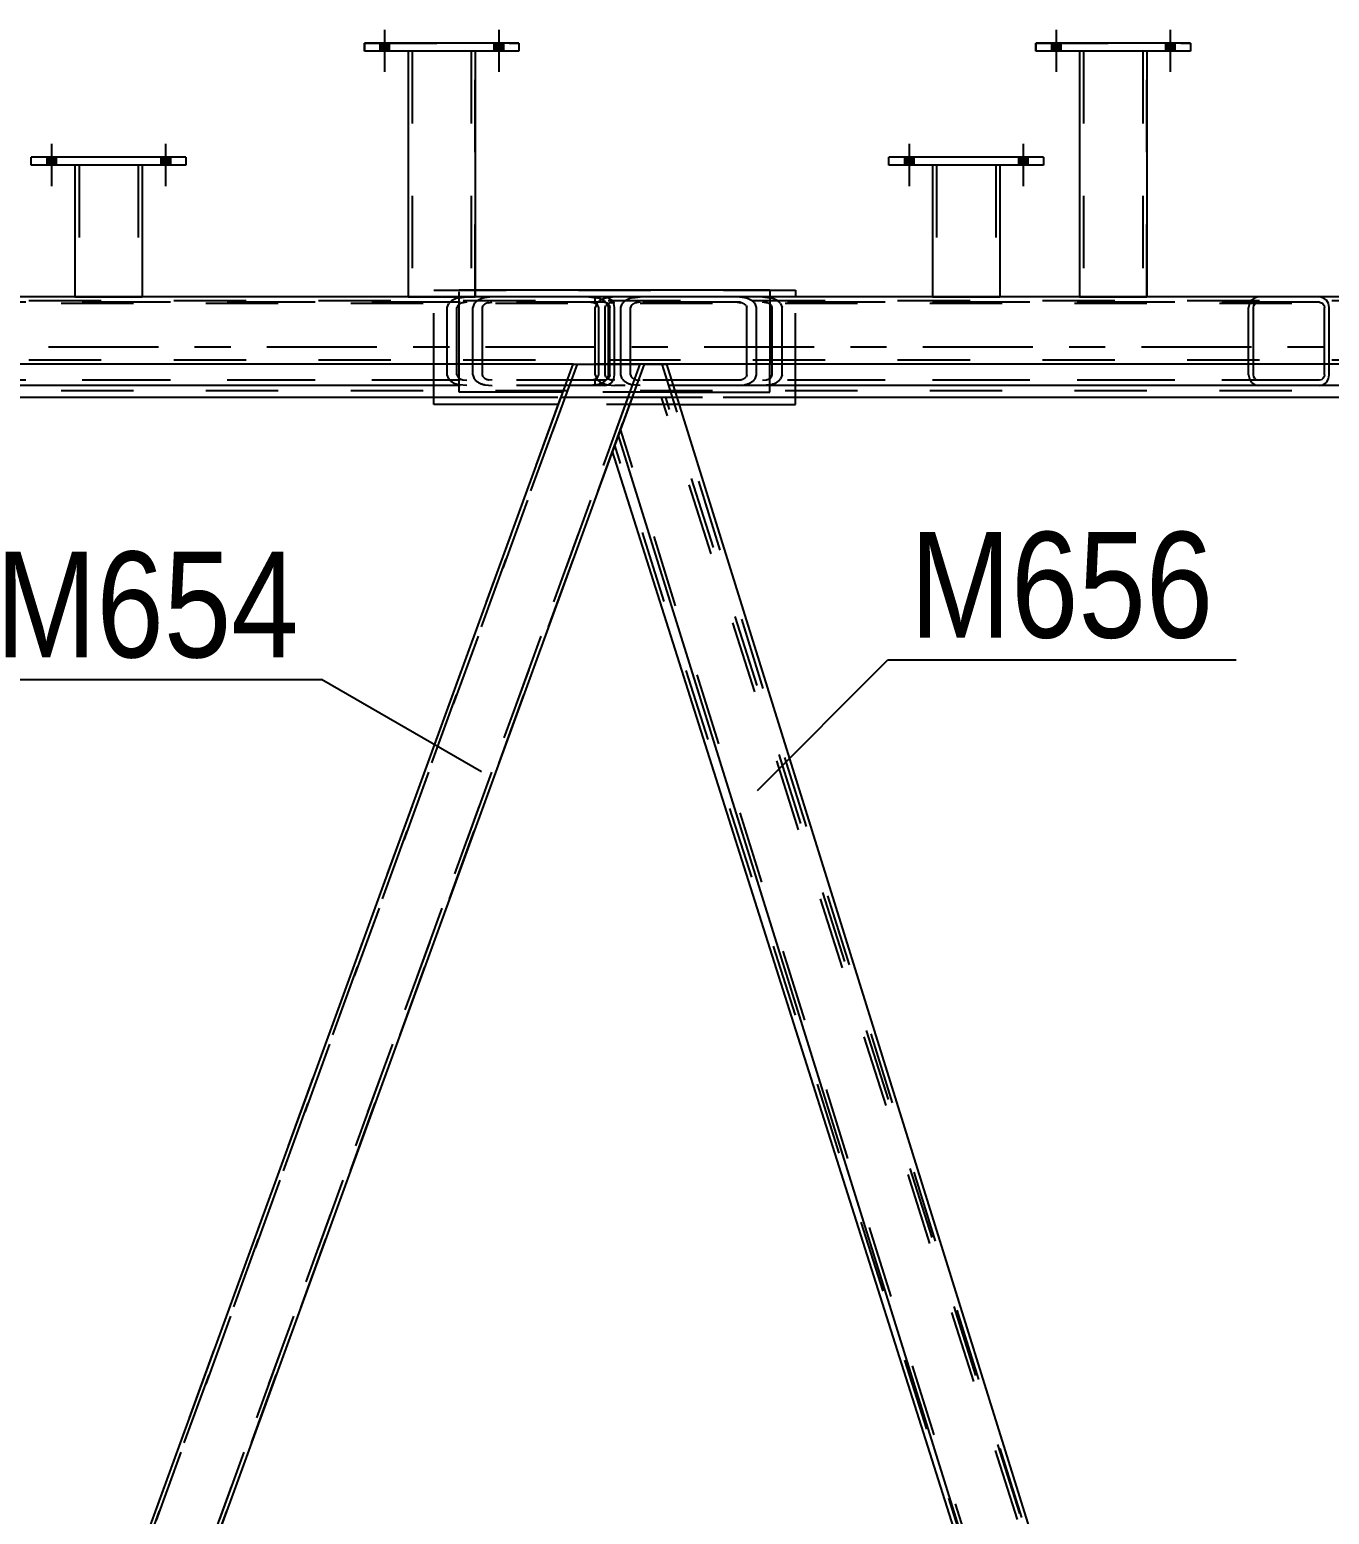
# Model space of a CAD drawing. Header units: millimetres. Extents: x -851 to 338, y -786 to 55.
# Drawn here: x 110.24 to 145.43, y -32.06 to 8.15 of the extents above; entities that cross this region are included whole.
import ezdxf

# ---------------------------------------------------------------- set-up
doc = ezdxf.new("R2010")
doc.units = ezdxf.units.MM
doc.linetypes.add('DXK_LINE_DOT2', pattern=[3.9198, 1.9599, -1.9599])
doc.linetypes.add('DXK_LINE_DOT3', pattern=[5.9187, 2.979, -0.9799, 0.9799, -0.9799])
doc.styles.add('Arial Narrow', font='ARIALN.TTF', dxfattribs={"height": 0.2})

# ---------------------------------------------------------------- blocks, each defined once
blk = doc.blocks.new('Part-232933133-59136 - 1369')
at = {"color": 7, "linetype": 'DXK_LINE_DOT2'}
for p, q in [((119.301, 7.564), (119.301, 7.782)), ((119.301, 7.782), (123.483, 7.782)), ((123.483, 7.782), (123.483, 7.564)), ((123.483, 7.564), (119.301, 7.564))]:
    blk.add_line(p, q, dxfattribs=at)
blk = doc.blocks.new('Part-232933133-59135 - 1369')
at = {"color": 7, "linetype": 'DXK_LINE_DOT2'}
for p, q in [((122.301, 7.564), (120.483, 7.564)), ((120.483, 7.564), (120.483, 0.908)), ((120.592, 7.564), (120.592, 0.908)), ((122.192, 7.564), (122.192, 0.908)), ((122.301, 0.908), (122.301, 7.564)), ((120.483, 0.908), (122.301, 0.908)), ((120.5, 0.908), (120.483, 0.908))]:
    blk.add_line(p, q, dxfattribs=at)
blk = doc.blocks.new('Bolt-232933133-59229 - 1369')
at = {"linetype": 'Continuous'}
for points in [[(134.176, 4.692), (133.921, 4.692), (133.921, 4.474), (134.176, 4.474)], [(134.176, 4.692), (133.921, 4.692), (133.921, 4.474), (134.176, 4.474)], [(137.267, 4.692), (137.012, 4.692), (137.012, 4.474), (137.267, 4.474)], [(137.267, 4.692), (137.012, 4.692), (137.012, 4.474), (137.267, 4.474)]]:
    blk.add_hatch(color=1, dxfattribs=at).paths.add_polyline_path(points)
at = {"color": 1, "linetype": 'Continuous'}
for p, q in [((134.048, 5.056), (134.048, 3.91)), ((134.048, 5.056), (134.048, 3.91)), ((137.139, 5.056), (137.139, 3.91)), ((137.139, 5.056), (137.139, 3.91)), ((133.921, 4.692), (133.921, 4.474)), ((133.921, 4.692), (133.921, 4.474)), ((134.176, 4.692), (134.176, 4.474)), ((134.176, 4.692), (134.176, 4.474)), ((137.012, 4.692), (137.012, 4.474)), ((137.012, 4.692), (137.012, 4.474)), ((137.267, 4.692), (137.267, 4.474)), ((137.267, 4.692), (137.267, 4.474))]:
    blk.add_line(p, q, dxfattribs=at)
blk = doc.blocks.new('Part-232933133-1674 - 1369')
at = {"color": 2, "linetype": 'Continuous'}
for p, q in [((120.483, 0.909), (104.119, 0.909)), ((138.665, 0.909), (122.301, 0.909)), ((156.847, 0.909), (140.483, 0.909)), ((124.944, -0.909), (88.781, -0.909)), ((163.642, -0.909), (127.478, -0.909))]:
    blk.add_line(p, q, dxfattribs=at)
at = {"color": 7, "linetype": 'DXK_LINE_DOT2'}
for p, q in [((122.301, 0.909), (120.483, 0.909)), ((140.483, 0.909), (138.665, 0.909)), ((312.089, 0.8), (-14.761, 0.8)), ((312.089, -0.8), (-14.761, -0.8)), ((127.478, -0.909), (124.944, -0.909))]:
    blk.add_line(p, q, dxfattribs=at)
blk = doc.blocks.new('Part-232933133-59132 - 1369')
at = {"color": 7, "linetype": 'DXK_LINE_DOT2'}
for p, q in [((137.483, 7.564), (137.483, 7.782)), ((137.483, 7.782), (141.665, 7.782)), ((141.665, 7.782), (141.665, 7.564)), ((141.665, 7.564), (137.483, 7.564))]:
    blk.add_line(p, q, dxfattribs=at)
blk = doc.blocks.new('Bolt-232933133-59209 - 1369')
at = {"linetype": 'Continuous'}
for points in [[(138.156, 7.782), (137.901, 7.782), (137.901, 7.564), (138.156, 7.564)], [(138.156, 7.782), (137.901, 7.782), (137.901, 7.564), (138.156, 7.564)], [(141.247, 7.782), (140.992, 7.782), (140.992, 7.564), (141.247, 7.564)], [(141.247, 7.782), (140.992, 7.782), (140.992, 7.564), (141.247, 7.564)]]:
    blk.add_hatch(color=1, dxfattribs=at).paths.add_polyline_path(points)
at = {"color": 1, "linetype": 'Continuous'}
for p, q in [((138.028, 8.145), (138.028, 7)), ((138.028, 8.145), (138.028, 7)), ((141.119, 8.145), (141.119, 7)), ((141.119, 8.145), (141.119, 7)), ((137.901, 7.782), (137.901, 7.564)), ((137.901, 7.782), (137.901, 7.564)), ((138.156, 7.782), (138.156, 7.564)), ((138.156, 7.782), (138.156, 7.564)), ((140.992, 7.782), (140.992, 7.564)), ((140.992, 7.782), (140.992, 7.564)), ((141.247, 7.782), (141.247, 7.564)), ((141.247, 7.782), (141.247, 7.564))]:
    blk.add_line(p, q, dxfattribs=at)
blk = doc.blocks.new('Part-232933133-1800 - 1369')
at = {"color": 7, "linetype": 'DXK_LINE_DOT2'}
for p, q in [((125.06, -0.909), (104.974, -56.097)), ((126.763, -0.909), (106.676, -56.097)), ((125.06, -0.909), (125.069, -0.909)), ((126.879, -0.909), (126.176, -2.841)), ((126.647, -0.909), (126.763, -0.909)), ((126.861, -0.909), (126.736, -0.909)), ((126.879, -0.909), (126.861, -0.909))]:
    blk.add_line(p, q, dxfattribs=at)
at = {"color": 2, "linetype": 'Continuous'}
for p, q in [((124.944, -0.909), (105.464, -54.431)), ((124.962, -0.909), (124.944, -0.909)), ((124.962, -0.909), (126.647, -0.909)), ((126.879, -0.909), (126.647, -0.909)), ((126.176, -2.841), (106.792, -56.097))]:
    blk.add_line(p, q, dxfattribs=at)
blk = doc.blocks.new('Part-232933133-1845 - 1369')
at = {"color": 2, "linetype": 'Continuous'}
for p, q in [((126.879, -0.909), (126.176, -2.841)), ((126.879, -0.909), (127.478, -0.909)), ((127.478, -0.909), (144.161, -54.431)), ((126.176, -2.841), (142.777, -56.102))]:
    blk.add_line(p, q, dxfattribs=at)
at = {"color": 7, "linetype": 'DXK_LINE_DOT2'}
for p, q in [((144.099, -54.6), (127.364, -0.909)), ((142.892, -56.102), (126.237, -2.672))]:
    blk.add_line(p, q, dxfattribs=at)
blk = doc.blocks.new('Part-232933133-1863 - 1369')
at = {"color": 7, "linetype": 'DXK_LINE_DOT2'}
for p, q in [((124.613, -1.819), (104.926, -55.91)), ((105.042, -55.91), (124.729, -1.819)), ((126.432, -1.819), (106.744, -55.91)), ((106.86, -55.91), (126.548, -1.819)), ((126.548, -1.819), (124.613, -1.819))]:
    blk.add_line(p, q, dxfattribs=at)
blk = doc.blocks.new('Part-232933133-1869 - 1369')
at = {"color": 7, "linetype": 'DXK_LINE_DOT2'}
for p, q in [((126.548, -1.819), (126.018, -3.276)), ((127.463, -1.819), (126.548, -1.819)), ((144.092, -54.62), (127.348, -1.819)), ((144.153, -54.452), (127.463, -1.819)), ((142.822, -55.91), (126.079, -3.108))]:
    blk.add_line(p, q, dxfattribs=at)
at = {"color": 2, "linetype": 'Continuous'}
blk.add_line((142.65, -55.728), (126.018, -3.276), dxfattribs=at)
blk = doc.blocks.new('Part-232933133-1921 - 1369')
at = {"color": 7, "linetype": 'DXK_LINE_DOT2'}
for p, q in [((126.082, 0.909), (125.879, 0.887)), ((164.079, 0.909), (126.082, 0.909)), ((129.593, 0.887), (129.39, 0.909)), ((160.568, 0.886), (160.77, 0.909)), ((164.079, 0.909), (164.282, 0.886)), ((125.592, 0.729), (125.552, 0.618)), ((125.552, -1.2), (125.552, 0.618)), ((125.817, 0.618), (125.837, 0.673)), ((125.817, -1.2), (125.817, 0.618)), ((125.98, 0.752), (126.082, 0.763)), ((164.079, 0.763), (126.082, 0.763)), ((129.39, 0.763), (129.491, 0.752)), ((129.635, 0.673), (129.655, 0.618)), ((129.655, -1.2), (129.655, 0.618)), ((129.919, 0.618), (129.879, 0.729)), ((129.919, -1.2), (129.919, 0.618)), ((160.241, 0.618), (160.281, 0.729)), ((160.241, -1.2), (160.241, 0.618)), ((160.526, 0.673), (160.506, 0.618)), ((160.506, -1.2), (160.506, 0.618)), ((160.77, 0.763), (160.669, 0.752)), ((164.18, 0.752), (164.079, 0.763)), ((164.344, 0.618), (164.323, 0.673)), ((164.344, -1.2), (164.344, 0.618)), ((164.568, 0.729), (164.576, 0.708)), ((164.576, 0.708), (164.608, 0.618)), ((164.608, -1.2), (164.608, 0.618)), ((125.552, -1.2), (125.592, -1.312)), ((125.837, -1.256), (125.817, -1.2)), ((129.655, -1.2), (129.635, -1.256)), ((129.879, -1.312), (129.919, -1.2)), ((160.281, -1.312), (160.241, -1.2)), ((160.506, -1.2), (160.526, -1.256)), ((164.323, -1.256), (164.344, -1.2)), ((164.608, -1.2), (164.588, -1.256)), ((125.879, -1.469), (126.082, -1.491)), ((126.082, -1.346), (125.98, -1.335)), ((164.079, -1.346), (126.082, -1.346)), ((130.283, -1.491), (126.082, -1.491)), ((129.491, -1.335), (129.39, -1.346)), ((129.39, -1.491), (129.593, -1.469)), ((164.079, -1.491), (145.69, -1.491)), ((160.77, -1.491), (160.568, -1.469)), ((160.669, -1.335), (160.77, -1.346)), ((164.079, -1.346), (164.18, -1.335)), ((164.282, -1.469), (164.079, -1.491)), ((164.588, -1.256), (164.568, -1.312))]:
    blk.add_line(p, q, dxfattribs=at)
at = {"color": 2, "linetype": 'Continuous'}
blk.add_line((145.69, -1.491), (130.283, -1.491), dxfattribs=at)
at = {"color": 7, "linetype": 'DXK_LINE_DOT2'}
for centre, radius, start, end in [((125.961, 0.398), 0.495, 99.5181, 138.0637), ((129.511, 0.398), 0.495, 41.9361, 80.4817), ((160.65, 0.398), 0.495, 99.5181, 138.0637), ((164.2, 0.398), 0.495, 41.9361, 80.4817), ((126.021, 0.508), 0.248, 99.5181, 138.0637), ((129.45, 0.508), 0.248, 41.9361, 80.4817), ((160.71, 0.508), 0.248, 99.5181, 138.0637), ((164.139, 0.508), 0.248, 41.9361, 80.4817), ((125.961, -0.981), 0.495, 221.9361, 260.4817), ((126.021, -1.091), 0.248, 221.9361, 260.4817), ((129.45, -1.091), 0.248, 279.5181, 318.0637), ((129.511, -0.981), 0.495, 279.5181, 318.0637), ((160.65, -0.981), 0.495, 221.9361, 260.4817), ((160.71, -1.091), 0.248, 221.9361, 260.4817), ((164.139, -1.091), 0.248, 279.5181, 318.0637), ((164.2, -0.981), 0.495, 279.5181, 318.0637)]:
    blk.add_arc(centre, radius, start, end, dxfattribs=at)
blk = doc.blocks.new('Part-232933133-1927 - 1369')
at = {"color": 7, "linetype": 'DXK_LINE_DOT2'}
for p, q in [((87.384, 0.909), (87.182, 0.887)), ((125.382, 0.909), (87.384, 0.909)), ((90.895, 0.887), (90.693, 0.909)), ((121.871, 0.887), (122.073, 0.909)), ((125.382, 0.909), (125.584, 0.887)), ((86.895, 0.729), (86.855, 0.618)), ((86.855, -1.2), (86.855, 0.618)), ((87.119, 0.618), (87.14, 0.673)), ((87.119, -1.2), (87.119, 0.618)), ((87.283, 0.752), (87.384, 0.763)), ((125.382, 0.763), (87.384, 0.763)), ((90.693, 0.763), (90.794, 0.752)), ((90.937, 0.673), (90.957, 0.618)), ((90.957, -1.2), (90.957, 0.618)), ((91.222, 0.618), (91.182, 0.729)), ((91.222, -1.2), (91.222, 0.618)), ((121.544, 0.618), (121.584, 0.729)), ((121.544, -1.2), (121.544, 0.618)), ((121.829, 0.673), (121.808, 0.618)), ((121.808, -1.2), (121.808, 0.618)), ((122.073, 0.763), (121.972, 0.752)), ((125.483, 0.752), (125.382, 0.763)), ((125.646, 0.618), (125.626, 0.673)), ((125.646, -1.2), (125.646, 0.618)), ((125.871, 0.729), (125.878, 0.708)), ((125.878, 0.708), (125.911, 0.618)), ((125.911, -1.2), (125.911, 0.618)), ((86.855, -1.2), (86.895, -1.312)), ((87.14, -1.256), (87.119, -1.2)), ((90.957, -1.2), (90.937, -1.256)), ((91.182, -1.312), (91.222, -1.2)), ((121.584, -1.312), (121.544, -1.2)), ((121.808, -1.2), (121.829, -1.256)), ((125.626, -1.256), (125.646, -1.2)), ((125.911, -1.2), (125.891, -1.256)), ((87.182, -1.469), (87.384, -1.491)), ((87.384, -1.346), (87.283, -1.335)), ((125.382, -1.346), (87.384, -1.346)), ((91.586, -1.491), (87.384, -1.491)), ((90.794, -1.335), (90.693, -1.346)), ((90.693, -1.491), (90.895, -1.469)), ((125.382, -1.491), (106.993, -1.491)), ((122.073, -1.491), (121.871, -1.469)), ((121.972, -1.335), (122.073, -1.346)), ((125.382, -1.346), (125.483, -1.335)), ((125.584, -1.469), (125.382, -1.491)), ((125.891, -1.256), (125.871, -1.312))]:
    blk.add_line(p, q, dxfattribs=at)
at = {"color": 2, "linetype": 'Continuous'}
blk.add_line((106.993, -1.491), (91.586, -1.491), dxfattribs=at)
at = {"color": 7, "linetype": 'DXK_LINE_DOT2'}
for centre, radius, start, end in [((87.263, 0.398), 0.495, 99.5181, 138.0637), ((90.813, 0.398), 0.495, 41.9361, 80.4817), ((121.952, 0.398), 0.495, 99.5181, 138.0637), ((125.502, 0.398), 0.495, 41.9361, 80.4817), ((87.324, 0.508), 0.248, 99.5181, 138.0637), ((90.753, 0.508), 0.248, 41.9361, 80.4817), ((122.013, 0.508), 0.248, 99.5181, 138.0637), ((125.442, 0.508), 0.248, 41.9361, 80.4817), ((87.263, -0.981), 0.495, 221.9361, 260.4817), ((87.324, -1.091), 0.248, 221.9361, 260.4817), ((90.753, -1.091), 0.248, 279.5181, 318.0637), ((90.813, -0.981), 0.495, 279.5181, 318.0637), ((121.952, -0.981), 0.495, 221.9361, 260.4817), ((122.013, -1.091), 0.248, 221.9361, 260.4817), ((125.442, -1.091), 0.248, 279.5181, 318.0637), ((125.502, -0.981), 0.495, 279.5181, 318.0637)]:
    blk.add_arc(centre, radius, start, end, dxfattribs=at)
blk = doc.blocks.new('Part-232933133-1930 - 1369')
at = {"color": 7, "linetype": 'DXK_LINE_DOT2'}
for p, q in [((106.748, 0.729), (106.806, 0.823)), ((106.806, 0.823), (106.892, 0.887)), ((106.892, 0.887), (106.993, 0.909)), ((125.812, 0.909), (106.993, 0.909)), ((108.647, 0.909), (108.748, 0.887)), ((108.748, 0.887), (108.834, 0.823)), ((108.834, 0.823), (108.892, 0.729)), ((122.764, 0.909), (122.561, 0.887)), ((125.552, 0.763), (125.552, 0.909)), ((125.913, 0.887), (125.812, 0.909)), ((125.999, 0.823), (125.913, 0.887)), ((126.057, 0.729), (125.999, 0.823)), ((106.728, 0.618), (106.748, 0.729)), ((106.728, -0.909), (106.728, 0.618)), ((106.86, -1.2), (106.86, 0.618)), ((106.871, 0.673), (106.86, 0.618)), ((106.899, 0.721), (106.871, 0.673)), ((106.942, 0.752), (106.899, 0.721)), ((106.993, 0.763), (106.942, 0.752)), ((125.812, 0.763), (106.993, 0.763)), ((108.698, 0.752), (108.647, 0.763)), ((108.741, 0.721), (108.698, 0.752)), ((108.769, 0.673), (108.741, 0.721)), ((108.779, 0.618), (108.769, 0.673)), ((108.779, -1.2), (108.779, 0.618)), ((108.892, 0.729), (108.912, 0.618)), ((108.912, -1.2), (108.912, 0.618)), ((122.275, 0.729), (122.234, 0.618)), ((122.234, -1.2), (122.234, 0.618)), ((122.499, 0.618), (122.519, 0.673)), ((122.499, -1.2), (122.499, 0.618)), ((122.662, 0.752), (122.764, 0.763)), ((125.812, 0.763), (125.863, 0.752)), ((125.863, 0.752), (125.906, 0.721)), ((125.906, 0.721), (125.934, 0.673)), ((125.934, 0.673), (125.945, 0.618)), ((125.945, -1.2), (125.945, 0.618)), ((126.077, 0.618), (126.057, 0.729)), ((126.077, -1.2), (126.077, 0.618)), ((106.86, -1.2), (106.871, -1.256)), ((108.769, -1.256), (108.779, -1.2)), ((108.912, -1.2), (108.892, -1.312)), ((122.234, -1.2), (122.275, -1.312)), ((122.519, -1.256), (122.499, -1.2)), ((125.945, -1.2), (125.934, -1.256)), ((126.057, -1.312), (126.077, -1.2)), ((106.871, -1.256), (106.899, -1.303)), ((106.899, -1.303), (106.942, -1.335)), ((106.942, -1.335), (106.993, -1.346)), ((125.812, -1.346), (106.993, -1.346)), ((108.647, -1.346), (108.698, -1.335)), ((108.748, -1.469), (108.647, -1.491)), ((108.698, -1.335), (108.741, -1.303)), ((108.741, -1.303), (108.769, -1.256)), ((108.834, -1.406), (108.748, -1.469)), ((108.892, -1.312), (108.834, -1.406)), ((125.812, -1.491), (121.871, -1.491)), ((122.561, -1.469), (122.764, -1.491)), ((122.764, -1.346), (122.662, -1.335)), ((125.552, -1.491), (125.552, -1.346)), ((125.863, -1.335), (125.812, -1.346)), ((125.812, -1.491), (125.913, -1.469)), ((125.906, -1.303), (125.863, -1.335)), ((125.934, -1.256), (125.906, -1.303)), ((125.913, -1.469), (125.999, -1.406)), ((125.999, -1.406), (126.057, -1.312))]:
    blk.add_line(p, q, dxfattribs=at)
at = {"color": 2, "linetype": 'Continuous'}
for p, q in [((106.728, -1.2), (106.728, -0.909)), ((106.748, -1.312), (106.728, -1.2)), ((106.806, -1.406), (106.748, -1.312)), ((106.892, -1.469), (106.806, -1.406)), ((106.993, -1.491), (106.892, -1.469)), ((121.871, -1.491), (106.993, -1.491))]:
    blk.add_line(p, q, dxfattribs=at)
at = {"color": 7, "linetype": 'DXK_LINE_DOT2'}
for centre, radius, start, end in [((122.643, 0.398), 0.495, 99.5181, 138.0637), ((122.703, 0.508), 0.248, 99.5181, 138.0637), ((122.643, -0.981), 0.495, 221.9361, 260.4817), ((122.703, -1.091), 0.248, 221.9361, 260.4817)]:
    blk.add_arc(centre, radius, start, end, dxfattribs=at)
blk = doc.blocks.new('Part-232933133-1984 - 1369')
at = {"color": 7, "linetype": 'DXK_LINE_DOT2'}
for p, q in [((309.041, 0.909), (-9.099, 0.909)), ((309.041, 0.727), (-9.099, 0.727)), ((309.041, -1.637), (-9.099, -1.637)), ((308.768, -1.819), (5.088, -1.819)), ((130.974, -1.819), (121.18, -1.819))]:
    blk.add_line(p, q, dxfattribs=at)
at = {"color": 7, "linetype": 'DXK_LINE_DOT3'}
blk.add_line((309.041, -0.455), (-9.099, -0.455), dxfattribs=at)
at = {"color": 2, "linetype": 'Continuous'}
for p, q in [((121.18, -1.819), (92.276, -1.819)), ((159.877, -1.819), (130.974, -1.819))]:
    blk.add_line(p, q, dxfattribs=at)
blk = doc.blocks.new('Part-232933133-2016 - 1369')
at = {"color": 7, "linetype": 'DXK_LINE_DOT2'}
for p, q in [((126.57, 0.887), (126.772, 0.909)), ((145.161, 0.909), (126.772, 0.909)), ((130.081, 0.909), (130.283, 0.887)), ((143.319, 0.823), (143.262, 0.729)), ((143.405, 0.887), (143.319, 0.823)), ((143.507, 0.909), (143.405, 0.887)), ((145.262, 0.887), (145.161, 0.909)), ((145.348, 0.823), (145.262, 0.887)), ((145.405, 0.729), (145.348, 0.823)), ((126.243, 0.618), (126.28, 0.721)), ((126.243, -1.2), (126.243, 0.618)), ((126.28, 0.721), (126.283, 0.729)), ((126.528, 0.673), (126.507, 0.618)), ((126.507, -1.2), (126.507, 0.618)), ((126.772, 0.763), (126.671, 0.752)), ((145.161, 0.763), (126.772, 0.763)), ((130.182, 0.752), (130.081, 0.763)), ((130.345, 0.618), (130.325, 0.673)), ((130.345, -1.2), (130.345, 0.618)), ((130.57, 0.729), (130.61, 0.618)), ((130.61, -1.2), (130.61, 0.618)), ((143.262, 0.729), (143.242, 0.618)), ((143.242, -1.2), (143.242, 0.618)), ((143.374, 0.618), (143.384, 0.673)), ((143.374, -1.2), (143.374, 0.618)), ((143.384, 0.673), (143.413, 0.721)), ((143.413, 0.721), (143.456, 0.752)), ((143.456, 0.752), (143.507, 0.763)), ((145.161, 0.763), (145.211, 0.752)), ((145.211, 0.752), (145.254, 0.721)), ((145.254, 0.721), (145.283, 0.673)), ((145.283, 0.673), (145.293, 0.618)), ((145.293, -1.2), (145.293, 0.618)), ((145.426, 0.618), (145.405, 0.729)), ((145.426, -1.2), (145.426, 0.618)), ((126.263, -1.256), (126.243, -1.2)), ((126.507, -1.2), (126.528, -1.256)), ((130.325, -1.256), (130.345, -1.2)), ((130.61, -1.2), (130.57, -1.312)), ((143.242, -1.2), (143.262, -1.312)), ((143.384, -1.256), (143.374, -1.2)), ((145.293, -1.2), (145.283, -1.256)), ((145.405, -1.312), (145.426, -1.2)), ((126.283, -1.312), (126.263, -1.256)), ((126.772, -1.491), (126.57, -1.469)), ((126.671, -1.335), (126.772, -1.346)), ((145.161, -1.346), (126.772, -1.346)), ((145.161, -1.491), (126.772, -1.491)), ((130.081, -1.346), (130.182, -1.335)), ((130.283, -1.469), (130.081, -1.491)), ((143.262, -1.312), (143.319, -1.406)), ((143.319, -1.406), (143.405, -1.469)), ((143.413, -1.303), (143.384, -1.256)), ((143.405, -1.469), (143.507, -1.491)), ((143.456, -1.335), (143.413, -1.303)), ((143.507, -1.346), (143.456, -1.335)), ((145.211, -1.335), (145.161, -1.346)), ((145.161, -1.491), (145.262, -1.469)), ((145.254, -1.303), (145.211, -1.335)), ((145.283, -1.256), (145.254, -1.303)), ((145.262, -1.469), (145.348, -1.406)), ((145.348, -1.406), (145.405, -1.312))]:
    blk.add_line(p, q, dxfattribs=at)
for centre, radius, start, end in [((126.651, 0.398), 0.495, 99.5181, 138.0637), ((130.201, 0.398), 0.495, 41.9361, 80.4817), ((126.712, 0.508), 0.248, 99.5181, 138.0637), ((130.141, 0.508), 0.248, 41.9361, 80.4817), ((126.651, -0.981), 0.495, 221.9361, 260.4817), ((126.712, -1.091), 0.248, 221.9361, 260.4817), ((130.141, -1.091), 0.248, 279.5181, 318.0637), ((130.201, -0.981), 0.495, 279.5181, 318.0637)]:
    blk.add_arc(centre, radius, start, end, dxfattribs=at)
blk = doc.blocks.new('Part-232933133-2059 - 1369')
at = {"color": 7, "linetype": 'DXK_LINE_DOT2'}
for p, q in [((121.18, -1.491), (121.18, 1.091)), ((121.18, 1.091), (130.283, 1.091)), ((130.974, -1.491), (130.974, 0.909)), ((127.818, -2), (124.547, -2))]:
    blk.add_line(p, q, dxfattribs=at)
at = {"color": 2, "linetype": 'Continuous'}
for p, q in [((130.283, 1.091), (130.974, 1.091)), ((130.974, 1.091), (130.974, 0.909)), ((121.18, -2), (121.18, -1.491)), ((130.974, -2), (130.974, -1.491)), ((124.547, -2), (121.18, -2)), ((127.818, -2), (130.974, -2))]:
    blk.add_line(p, q, dxfattribs=at)
blk = doc.blocks.new('Part-232933133-2080 - 1369')
at = {"color": 7, "linetype": 'DXK_LINE_DOT2'}
for p, q in [((121.871, -0.909), (121.871, 1.091)), ((122.301, 1.091), (121.871, 1.091)), ((130.283, 0.909), (130.283, -0.909)), ((127.716, -1.673), (124.666, -1.673))]:
    blk.add_line(p, q, dxfattribs=at)
at = {"color": 2, "linetype": 'Continuous'}
for p, q in [((130.283, 1.091), (122.301, 1.091)), ((130.283, 1.091), (130.283, 0.909)), ((121.871, -1.673), (121.871, -0.909)), ((130.283, -1.673), (130.283, -0.909)), ((124.666, -1.673), (121.871, -1.673)), ((127.716, -1.673), (130.283, -1.673))]:
    blk.add_line(p, q, dxfattribs=at)
blk = doc.blocks.new('Part-232933133-59134 - 1369')
at = {"color": 2, "linetype": 'Continuous'}
for p, q in [((119.301, 7.782), (119.301, 7.564)), ((123.483, 7.782), (119.301, 7.782)), ((123.483, 7.782), (123.483, 7.564)), ((123.483, 7.564), (119.301, 7.564))]:
    blk.add_line(p, q, dxfattribs=at)
blk = doc.blocks.new('Part-232933133-59129 - 1369')
at = {"color": 2, "linetype": 'Continuous'}
for p, q in [((138.665, 7.564), (138.665, 0.909)), ((140.483, 7.564), (140.483, 0.909)), ((140.265, 0.908), (138.666, 0.908)), ((140.466, 0.908), (140.265, 0.908)), ((140.482, 0.908), (140.466, 0.908))]:
    blk.add_line(p, q, dxfattribs=at)
at = {"color": 7, "linetype": 'DXK_LINE_DOT2'}
for p, q in [((140.483, 7.564), (138.665, 7.564)), ((138.774, 7.564), (138.774, 0.908)), ((140.374, 7.564), (140.374, 0.908)), ((138.665, 0.909), (138.665, 0.908)), ((138.666, 0.908), (138.665, 0.908)), ((138.665, 0.908), (138.666, 0.908)), ((138.774, 0.908), (138.782, 0.908)), ((138.782, 0.908), (138.799, 0.908)), ((138.799, 0.908), (138.806, 0.908)), ((140.265, 0.908), (140.419, 0.908)), ((140.482, 0.908), (140.483, 0.908)), ((140.483, 0.908), (140.482, 0.908)), ((140.483, 0.909), (140.483, 0.908)), ((140.483, 0.908), (140.483, 0.909))]:
    blk.add_line(p, q, dxfattribs=at)
blk = doc.blocks.new('Part-232933133-59130 - 1369')
at = {"color": 2, "linetype": 'Continuous'}
for p, q in [((137.483, 7.782), (137.483, 7.564)), ((141.665, 7.782), (137.483, 7.782)), ((141.665, 7.782), (141.665, 7.564)), ((141.665, 7.564), (137.483, 7.564))]:
    blk.add_line(p, q, dxfattribs=at)
blk = doc.blocks.new('Part-232933133-59131 - 1369')
at = {"color": 7, "linetype": 'DXK_LINE_DOT2'}
for p, q in [((140.483, 7.564), (138.665, 7.564)), ((138.665, 7.564), (138.665, 0.908)), ((138.774, 7.564), (138.774, 0.908)), ((140.374, 7.564), (140.374, 0.908)), ((140.483, 0.908), (140.483, 7.564)), ((138.665, 0.908), (140.483, 0.908)), ((138.681, 0.908), (138.665, 0.908))]:
    blk.add_line(p, q, dxfattribs=at)
blk = doc.blocks.new('Part-232933133-59133 - 1369')
at = {"color": 2, "linetype": 'Continuous'}
for p, q in [((120.483, 7.564), (120.483, 0.909)), ((122.301, 7.564), (122.301, 0.909)), ((122.083, 0.908), (120.484, 0.908)), ((122.285, 0.908), (122.083, 0.908)), ((122.3, 0.908), (122.285, 0.908))]:
    blk.add_line(p, q, dxfattribs=at)
at = {"color": 7, "linetype": 'DXK_LINE_DOT2'}
for p, q in [((122.301, 7.564), (120.483, 7.564)), ((120.592, 7.564), (120.592, 0.908)), ((122.192, 7.564), (122.192, 0.908)), ((120.483, 0.909), (120.483, 0.908)), ((120.484, 0.908), (120.483, 0.908)), ((120.483, 0.908), (120.484, 0.908)), ((120.592, 0.908), (120.6, 0.908)), ((120.6, 0.908), (120.618, 0.908)), ((120.618, 0.908), (120.624, 0.908)), ((122.083, 0.908), (122.237, 0.908)), ((122.3, 0.908), (122.301, 0.908)), ((122.301, 0.908), (122.3, 0.908)), ((122.301, 0.909), (122.301, 0.908)), ((122.301, 0.908), (122.301, 0.909))]:
    blk.add_line(p, q, dxfattribs=at)
blk = doc.blocks.new('Part-232933133-59174 - 1369')
at = {"color": 2, "linetype": 'Continuous'}
for p, q in [((134.685, 4.474), (134.685, 0.909)), ((136.503, 4.474), (136.503, 0.909))]:
    blk.add_line(p, q, dxfattribs=at)
at = {"color": 7, "linetype": 'DXK_LINE_DOT2'}
for p, q in [((136.503, 4.474), (134.685, 4.474)), ((134.701, 4.474), (134.685, 4.474)), ((134.794, 4.474), (134.794, 0.908)), ((136.394, 4.474), (136.394, 0.908)), ((134.685, 0.909), (134.685, 0.908)), ((134.685, 0.908), (136.503, 0.908)), ((136.503, 0.908), (136.503, 0.909)), ((136.503, 0.909), (136.503, 0.908))]:
    blk.add_line(p, q, dxfattribs=at)
blk = doc.blocks.new('Part-232933133-59175 - 1369')
at = {"color": 2, "linetype": 'Continuous'}
for p, q in [((137.685, 4.692), (133.503, 4.692)), ((133.503, 4.474), (133.503, 4.692)), ((137.685, 4.474), (133.503, 4.474)), ((137.685, 4.692), (137.685, 4.474))]:
    blk.add_line(p, q, dxfattribs=at)
blk = doc.blocks.new('Part-232933133-59176 - 1369')
at = {"color": 2, "linetype": 'Continuous'}
for p, q in [((111.466, 4.474), (111.466, 0.909)), ((113.284, 4.474), (113.284, 0.909))]:
    blk.add_line(p, q, dxfattribs=at)
at = {"color": 7, "linetype": 'DXK_LINE_DOT2'}
for p, q in [((113.284, 4.474), (111.466, 4.474)), ((111.483, 4.474), (111.466, 4.474)), ((111.575, 4.474), (111.575, 0.908)), ((113.175, 4.474), (113.175, 0.908)), ((111.466, 0.909), (111.466, 0.908)), ((111.466, 0.908), (113.284, 0.908)), ((113.284, 0.908), (113.284, 0.909)), ((113.284, 0.909), (113.284, 0.908))]:
    blk.add_line(p, q, dxfattribs=at)
blk = doc.blocks.new('Part-232933133-59177 - 1369')
at = {"color": 2, "linetype": 'Continuous'}
for p, q in [((114.466, 4.692), (110.284, 4.692)), ((110.284, 4.474), (110.284, 4.692)), ((114.466, 4.474), (110.284, 4.474)), ((114.466, 4.692), (114.466, 4.474))]:
    blk.add_line(p, q, dxfattribs=at)
blk = doc.blocks.new('Bolt-232933133-59210 - 1369')
at = {"linetype": 'Continuous'}
for points in [[(138.156, 7.782), (137.901, 7.782), (137.901, 7.564), (138.156, 7.564)], [(138.156, 7.782), (137.901, 7.782), (137.901, 7.564), (138.156, 7.564)], [(141.247, 7.782), (140.992, 7.782), (140.992, 7.564), (141.247, 7.564)], [(141.247, 7.782), (140.992, 7.782), (140.992, 7.564), (141.247, 7.564)]]:
    blk.add_hatch(color=1, dxfattribs=at).paths.add_polyline_path(points)
at = {"color": 1, "linetype": 'Continuous'}
for p, q in [((138.028, 8.145), (138.028, 7)), ((138.028, 8.145), (138.028, 7)), ((141.119, 8.145), (141.119, 7)), ((141.119, 8.145), (141.119, 7)), ((137.901, 7.782), (137.901, 7.564)), ((137.901, 7.782), (137.901, 7.564)), ((138.156, 7.782), (138.156, 7.564)), ((138.156, 7.782), (138.156, 7.564)), ((140.992, 7.782), (140.992, 7.564)), ((140.992, 7.782), (140.992, 7.564)), ((141.247, 7.782), (141.247, 7.564)), ((141.247, 7.782), (141.247, 7.564))]:
    blk.add_line(p, q, dxfattribs=at)
blk = doc.blocks.new('Bolt-232933133-59211 - 1369')
at = {"linetype": 'Continuous'}
for points in [[(119.974, 7.782), (119.719, 7.782), (119.719, 7.564), (119.974, 7.564)], [(119.974, 7.782), (119.719, 7.782), (119.719, 7.564), (119.974, 7.564)], [(123.065, 7.782), (122.81, 7.782), (122.81, 7.564), (123.065, 7.564)], [(123.065, 7.782), (122.81, 7.782), (122.81, 7.564), (123.065, 7.564)]]:
    blk.add_hatch(color=1, dxfattribs=at).paths.add_polyline_path(points)
at = {"color": 1, "linetype": 'Continuous'}
for p, q in [((119.847, 8.145), (119.847, 7)), ((119.847, 8.145), (119.847, 7)), ((122.938, 8.145), (122.938, 7)), ((122.938, 8.145), (122.938, 7)), ((119.719, 7.782), (119.719, 7.564)), ((119.719, 7.782), (119.719, 7.564)), ((119.974, 7.782), (119.974, 7.564)), ((119.974, 7.782), (119.974, 7.564)), ((122.81, 7.782), (122.81, 7.564)), ((122.81, 7.782), (122.81, 7.564)), ((123.065, 7.782), (123.065, 7.564)), ((123.065, 7.782), (123.065, 7.564))]:
    blk.add_line(p, q, dxfattribs=at)
blk = doc.blocks.new('Bolt-232933133-59212 - 1369')
at = {"linetype": 'Continuous'}
for points in [[(119.974, 7.782), (119.719, 7.782), (119.719, 7.564), (119.974, 7.564)], [(119.974, 7.782), (119.719, 7.782), (119.719, 7.564), (119.974, 7.564)], [(123.065, 7.782), (122.81, 7.782), (122.81, 7.564), (123.065, 7.564)], [(123.065, 7.782), (122.81, 7.782), (122.81, 7.564), (123.065, 7.564)]]:
    blk.add_hatch(color=1, dxfattribs=at).paths.add_polyline_path(points)
at = {"color": 1, "linetype": 'Continuous'}
for p, q in [((119.847, 8.145), (119.847, 7)), ((119.847, 8.145), (119.847, 7)), ((122.938, 8.145), (122.938, 7)), ((122.938, 8.145), (122.938, 7)), ((119.719, 7.782), (119.719, 7.564)), ((119.719, 7.782), (119.719, 7.564)), ((119.974, 7.782), (119.974, 7.564)), ((119.974, 7.782), (119.974, 7.564)), ((122.81, 7.782), (122.81, 7.564)), ((122.81, 7.782), (122.81, 7.564)), ((123.065, 7.782), (123.065, 7.564)), ((123.065, 7.782), (123.065, 7.564))]:
    blk.add_line(p, q, dxfattribs=at)
blk = doc.blocks.new('Bolt-232933133-59230 - 1369')
at = {"linetype": 'Continuous'}
for points in [[(110.957, 4.692), (110.703, 4.692), (110.703, 4.474), (110.957, 4.474)], [(110.957, 4.692), (110.703, 4.692), (110.703, 4.474), (110.957, 4.474)], [(114.048, 4.692), (113.794, 4.692), (113.794, 4.474), (114.048, 4.474)], [(114.048, 4.692), (113.794, 4.692), (113.794, 4.474), (114.048, 4.474)]]:
    blk.add_hatch(color=1, dxfattribs=at).paths.add_polyline_path(points)
at = {"color": 1, "linetype": 'Continuous'}
for p, q in [((110.83, 5.056), (110.83, 3.91)), ((110.83, 5.056), (110.83, 3.91)), ((113.921, 5.056), (113.921, 3.91)), ((113.921, 5.056), (113.921, 3.91)), ((110.703, 4.692), (110.703, 4.474)), ((110.703, 4.692), (110.703, 4.474)), ((110.957, 4.692), (110.957, 4.474)), ((110.957, 4.692), (110.957, 4.474)), ((113.794, 4.692), (113.794, 4.474)), ((113.794, 4.692), (113.794, 4.474)), ((114.048, 4.692), (114.048, 4.474)), ((114.048, 4.692), (114.048, 4.474))]:
    blk.add_line(p, q, dxfattribs=at)
blk = doc.blocks.new('Mark-232933133-1796 - 1369')
at = {"color": 30, "linetype": 'Continuous'}
for p in [(108.716, -9.452), (122.469, -11.952)]:
    blk.add_line(p, (118.139, -9.452), dxfattribs=at)
at = {"color": 0}
blk.add_wipeout([(117.539, -8.852), (117.539, -5.852), (109.316, -5.852), (109.316, -8.852)], dxfattribs=at)
blk.add_wipeout([(117.539, -8.852), (117.539, -5.852), (109.316, -5.852), (109.316, -8.852)], dxfattribs=at)
at = {"color": 3, "style": 'Arial Narrow'}
blk.add_text('M654', height=2.8633, dxfattribs=at).set_placement((109.316, -8.852))
blk = doc.blocks.new('Mark-232933133-1841 - 1369')
at = {"color": 30, "linetype": 'Continuous'}
for p, q in [((129.941, -12.454), (133.477, -8.919)), ((133.477, -8.919), (142.9, -8.919))]:
    blk.add_line(p, q, dxfattribs=at)
at = {"color": 0}
blk.add_wipeout([(142.3, -8.319), (142.3, -5.319), (134.077, -5.319), (134.077, -8.319)], dxfattribs=at)
blk.add_wipeout([(142.3, -8.319), (142.3, -5.319), (134.077, -5.319), (134.077, -8.319)], dxfattribs=at)
at = {"color": 3, "style": 'Arial Narrow'}
blk.add_text('M656', height=2.8633, dxfattribs=at).set_placement((134.077, -8.319))

msp = doc.modelspace()

# ---------------------------------------------------------------- block references
for name in ['Bolt-232933133-59211 - 1369', 'Bolt-232933133-59212 - 1369', 'Bolt-232933133-59209 - 1369', 'Bolt-232933133-59210 - 1369', 'Part-232933133-59136 - 1369', 'Part-232933133-59134 - 1369', 'Part-232933133-59132 - 1369', 'Part-232933133-59130 - 1369', 'Part-232933133-59135 - 1369', 'Part-232933133-59133 - 1369', 'Part-232933133-59129 - 1369', 'Part-232933133-59131 - 1369', 'Bolt-232933133-59230 - 1369', 'Bolt-232933133-59229 - 1369', 'Part-232933133-59177 - 1369', 'Part-232933133-59176 - 1369', 'Part-232933133-59175 - 1369', 'Part-232933133-59174 - 1369', 'Part-232933133-1674 - 1369', 'Part-232933133-1984 - 1369', 'Part-232933133-1927 - 1369', 'Part-232933133-1930 - 1369', 'Part-232933133-2059 - 1369', 'Part-232933133-2080 - 1369', 'Part-232933133-1921 - 1369', 'Part-232933133-2016 - 1369', 'Part-232933133-1800 - 1369', 'Part-232933133-1845 - 1369', 'Part-232933133-1863 - 1369', 'Part-232933133-1869 - 1369']:
    msp.add_blockref(name, (0, 0))

# ---------------------------------------------------------------- next in the draw order: block references
for name in ['Mark-232933133-1841 - 1369', 'Mark-232933133-1796 - 1369']:
    msp.add_blockref(name, (0, 0))

doc.saveas('drawing.dxf')
